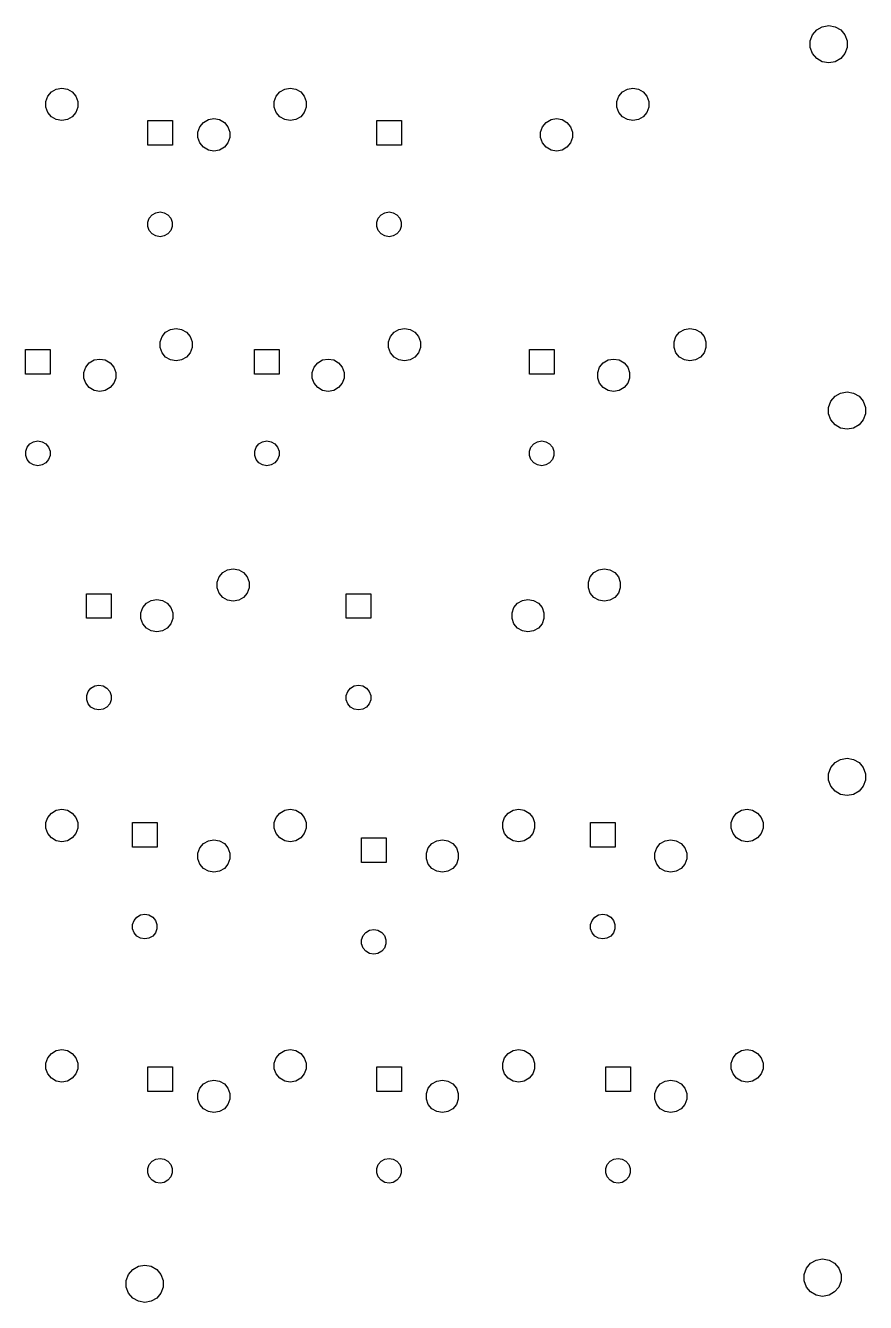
# Model space of a CAD drawing. Extents: x 46 to 336, y -255 to -146.
# Drawn here: x 266.1 to 336, y -254.6 to -148.4 of the extents above; entities that cross this region are included whole.
import ezdxf

# ---------------------------------------------------------------- set-up
doc = ezdxf.new("R2010")
doc.units = 0
doc.header["$MEASUREMENT"] = 0
doc.layers.add('BLACK', color=7, linetype='CONTINUOUS')

msp = doc.modelspace()

# ---------------------------------------------------------------- linework, layer by layer
at = {"layer": 'Black'}
for p, q in [((331.956, -148.732), (332.424, -148.462)), ((332.424, -148.462), (332.956, -148.368)), ((332.956, -148.368), (333.488, -148.462)), ((333.488, -148.462), (333.956, -148.732)), ((331.424, -149.654), (331.609, -149.146)), ((331.424, -150.194), (331.424, -149.654)), ((331.609, -149.146), (331.956, -148.732)), ((333.956, -148.732), (334.303, -149.146)), ((334.303, -149.146), (334.488, -149.654)), ((334.488, -149.654), (334.488, -150.194)), ((331.609, -150.702), (331.424, -150.194)), ((331.956, -151.116), (331.609, -150.702)), ((334.303, -150.702), (333.956, -151.116)), ((334.488, -150.194), (334.303, -150.702)), ((332.424, -151.386), (331.956, -151.116)), ((332.956, -151.48), (332.424, -151.386)), ((333.488, -151.386), (332.956, -151.48)), ((333.956, -151.116), (333.488, -151.386)), ((267.997, -154.246), (268.298, -153.887)), ((268.298, -153.887), (268.704, -153.653)), ((268.704, -153.653), (269.165, -153.572)), ((269.165, -153.572), (269.626, -153.653)), ((269.626, -153.653), (270.032, -153.887)), ((270.032, -153.887), (270.333, -154.246)), ((286.997, -154.246), (287.298, -153.887)), ((287.298, -153.887), (287.704, -153.653)), ((287.704, -153.653), (288.165, -153.572)), ((288.165, -153.572), (288.626, -153.653)), ((288.626, -153.653), (289.032, -153.887)), ((289.032, -153.887), (289.333, -154.246)), ((315.497, -154.246), (315.798, -153.887)), ((315.798, -153.887), (316.204, -153.653)), ((316.204, -153.653), (316.665, -153.572)), ((316.665, -153.572), (317.126, -153.653)), ((317.126, -153.653), (317.532, -153.887)), ((317.532, -153.887), (317.833, -154.246)), ((267.837, -154.686), (267.997, -154.246)), ((267.837, -155.154), (267.837, -154.686)), ((270.333, -154.246), (270.493, -154.686)), ((270.493, -154.686), (270.493, -155.154)), ((286.837, -154.686), (286.997, -154.246)), ((286.837, -155.154), (286.837, -154.686)), ((289.333, -154.246), (289.493, -154.686)), ((289.493, -154.686), (289.493, -155.154)), ((315.337, -154.686), (315.497, -154.246)), ((315.337, -155.154), (315.337, -154.686)), ((317.833, -154.246), (317.993, -154.686)), ((317.993, -154.686), (317.993, -155.154)), ((267.997, -155.594), (267.837, -155.154)), ((268.298, -155.953), (267.997, -155.594)), ((268.704, -156.187), (268.298, -155.953)), ((270.032, -155.953), (269.626, -156.187)), ((270.333, -155.594), (270.032, -155.953)), ((270.493, -155.154), (270.333, -155.594)), ((281.354, -156.193), (281.815, -156.112)), ((281.815, -156.112), (282.276, -156.193)), ((286.997, -155.594), (286.837, -155.154)), ((287.298, -155.953), (286.997, -155.594)), ((287.704, -156.187), (287.298, -155.953)), ((289.032, -155.953), (288.626, -156.187)), ((289.333, -155.594), (289.032, -155.953)), ((289.493, -155.154), (289.333, -155.594)), ((309.854, -156.193), (310.315, -156.112)), ((310.315, -156.112), (310.776, -156.193)), ((315.497, -155.594), (315.337, -155.154)), ((315.798, -155.953), (315.497, -155.594)), ((316.204, -156.187), (315.798, -155.953)), ((317.532, -155.953), (317.126, -156.187)), ((317.833, -155.594), (317.532, -155.953)), ((317.993, -155.154), (317.833, -155.594)), ((269.165, -156.268), (268.704, -156.187)), ((269.626, -156.187), (269.165, -156.268)), ((276.304, -158.315), (276.304, -156.264)), ((276.304, -156.264), (278.356, -156.264)), ((278.356, -156.264), (278.356, -158.315)), ((280.487, -157.226), (280.647, -156.786)), ((280.487, -157.694), (280.487, -157.226)), ((280.647, -156.786), (280.948, -156.427)), ((280.948, -156.427), (281.354, -156.193)), ((282.276, -156.193), (282.682, -156.427)), ((282.682, -156.427), (282.983, -156.786)), ((282.983, -156.786), (283.143, -157.226)), ((283.143, -157.226), (283.143, -157.694)), ((288.165, -156.268), (287.704, -156.187)), ((288.626, -156.187), (288.165, -156.268)), ((295.354, -158.315), (295.354, -156.264)), ((295.354, -156.264), (297.405, -156.264)), ((297.405, -156.264), (297.405, -158.315)), ((308.987, -157.226), (309.147, -156.786)), ((308.987, -157.694), (308.987, -157.226)), ((309.147, -156.786), (309.448, -156.427)), ((309.448, -156.427), (309.854, -156.193)), ((310.776, -156.193), (311.182, -156.427)), ((311.182, -156.427), (311.483, -156.786)), ((311.483, -156.786), (311.643, -157.226)), ((311.643, -157.226), (311.643, -157.694)), ((316.665, -156.268), (316.204, -156.187)), ((317.126, -156.187), (316.665, -156.268)), ((280.647, -158.134), (280.487, -157.694)), ((280.948, -158.493), (280.647, -158.134)), ((282.983, -158.134), (282.682, -158.493)), ((283.143, -157.694), (282.983, -158.134)), ((309.147, -158.134), (308.987, -157.694)), ((309.448, -158.493), (309.147, -158.134)), ((311.483, -158.134), (311.182, -158.493)), ((311.643, -157.694), (311.483, -158.134)), ((278.356, -158.315), (276.304, -158.315)), ((281.354, -158.727), (280.948, -158.493)), ((281.815, -158.808), (281.354, -158.727)), ((282.276, -158.727), (281.815, -158.808)), ((282.682, -158.493), (282.276, -158.727)), ((297.405, -158.315), (295.354, -158.315)), ((309.854, -158.727), (309.448, -158.493)), ((310.315, -158.808), (309.854, -158.727)), ((310.776, -158.727), (310.315, -158.808)), ((311.182, -158.493), (310.776, -158.727)), ((276.316, -164.731), (276.438, -164.395)), ((276.438, -164.395), (276.668, -164.121)), ((276.668, -164.121), (276.978, -163.943)), ((276.978, -163.943), (277.33, -163.881)), ((277.33, -163.881), (277.682, -163.943)), ((277.682, -163.943), (277.992, -164.121)), ((277.992, -164.121), (278.222, -164.395)), ((278.222, -164.395), (278.344, -164.731)), ((295.366, -164.731), (295.488, -164.395)), ((295.488, -164.395), (295.718, -164.121)), ((295.718, -164.121), (296.028, -163.943)), ((296.028, -163.943), (296.38, -163.881)), ((296.38, -163.881), (296.732, -163.943)), ((296.732, -163.943), (297.042, -164.121)), ((297.042, -164.121), (297.272, -164.395)), ((297.272, -164.395), (297.394, -164.731)), ((276.316, -165.089), (276.316, -164.731)), ((276.438, -165.425), (276.316, -165.089)), ((276.668, -165.699), (276.438, -165.425)), ((276.978, -165.877), (276.668, -165.699)), ((277.992, -165.699), (277.682, -165.877)), ((278.222, -165.425), (277.992, -165.699)), ((278.344, -165.089), (278.222, -165.425)), ((278.344, -164.731), (278.344, -165.089)), ((295.366, -165.089), (295.366, -164.731)), ((295.488, -165.425), (295.366, -165.089)), ((295.718, -165.699), (295.488, -165.425)), ((296.028, -165.877), (295.718, -165.699)), ((297.042, -165.699), (296.732, -165.877)), ((297.272, -165.425), (297.042, -165.699)), ((297.394, -165.089), (297.272, -165.425)), ((297.394, -164.731), (297.394, -165.089)), ((277.33, -165.939), (276.978, -165.877)), ((277.682, -165.877), (277.33, -165.939)), ((296.38, -165.939), (296.028, -165.877)), ((296.732, -165.877), (296.38, -165.939)), ((277.497, -174.246), (277.798, -173.887)), ((277.798, -173.887), (278.204, -173.653)), ((278.204, -173.653), (278.665, -173.572)), ((278.665, -173.572), (279.126, -173.653)), ((279.126, -173.653), (279.532, -173.887)), ((279.532, -173.887), (279.833, -174.246)), ((296.497, -174.246), (296.798, -173.887)), ((296.798, -173.887), (297.204, -173.653)), ((297.204, -173.653), (297.665, -173.572)), ((297.665, -173.572), (298.126, -173.653)), ((298.126, -173.653), (298.532, -173.887)), ((298.532, -173.887), (298.833, -174.246)), ((320.247, -174.246), (320.548, -173.887)), ((320.548, -173.887), (320.954, -173.653)), ((320.954, -173.653), (321.415, -173.572)), ((321.415, -173.572), (321.876, -173.653)), ((321.876, -173.653), (322.282, -173.887)), ((322.282, -173.887), (322.583, -174.246)), ((277.337, -174.686), (277.497, -174.246)), ((277.337, -175.154), (277.337, -174.686)), ((277.497, -175.594), (277.337, -175.154)), ((279.833, -174.246), (279.993, -174.686)), ((279.993, -175.154), (279.833, -175.594)), ((279.993, -174.686), (279.993, -175.154)), ((296.337, -174.686), (296.497, -174.246)), ((296.337, -175.154), (296.337, -174.686)), ((296.497, -175.594), (296.337, -175.154)), ((298.833, -174.246), (298.993, -174.686)), ((298.993, -175.154), (298.833, -175.594)), ((298.993, -174.686), (298.993, -175.154)), ((320.087, -174.686), (320.247, -174.246)), ((320.087, -175.154), (320.087, -174.686)), ((320.247, -175.594), (320.087, -175.154)), ((322.583, -174.246), (322.743, -174.686)), ((322.743, -175.154), (322.583, -175.594)), ((322.743, -174.686), (322.743, -175.154)), ((266.144, -177.365), (266.144, -175.314)), ((266.144, -175.314), (268.195, -175.314)), ((268.195, -175.314), (268.195, -177.365)), ((271.448, -176.427), (271.854, -176.193)), ((271.854, -176.193), (272.315, -176.112)), ((272.315, -176.112), (272.776, -176.193)), ((272.776, -176.193), (273.182, -176.427)), ((277.798, -175.953), (277.497, -175.594)), ((278.204, -176.187), (277.798, -175.953)), ((278.665, -176.268), (278.204, -176.187)), ((279.126, -176.187), (278.665, -176.268)), ((279.532, -175.953), (279.126, -176.187)), ((279.833, -175.594), (279.532, -175.953)), ((285.195, -177.365), (285.195, -175.314)), ((285.195, -175.314), (287.245, -175.314)), ((287.245, -175.314), (287.245, -177.365)), ((290.448, -176.427), (290.854, -176.193)), ((290.854, -176.193), (291.315, -176.112)), ((291.315, -176.112), (291.776, -176.193)), ((291.776, -176.193), (292.182, -176.427)), ((296.798, -175.953), (296.497, -175.594)), ((297.204, -176.187), (296.798, -175.953)), ((297.665, -176.268), (297.204, -176.187)), ((298.126, -176.187), (297.665, -176.268)), ((298.532, -175.953), (298.126, -176.187)), ((298.833, -175.594), (298.532, -175.953)), ((308.054, -177.365), (308.054, -175.314)), ((308.054, -175.314), (310.106, -175.314)), ((310.106, -175.314), (310.106, -177.365)), ((314.198, -176.427), (314.604, -176.193)), ((314.604, -176.193), (315.065, -176.112)), ((315.065, -176.112), (315.526, -176.193)), ((315.526, -176.193), (315.932, -176.427)), ((320.548, -175.953), (320.247, -175.594)), ((320.954, -176.187), (320.548, -175.953)), ((321.415, -176.268), (320.954, -176.187)), ((321.876, -176.187), (321.415, -176.268)), ((322.282, -175.953), (321.876, -176.187)), ((322.583, -175.594), (322.282, -175.953)), ((268.195, -177.365), (266.144, -177.365)), ((270.987, -177.226), (271.147, -176.786)), ((270.987, -177.694), (270.987, -177.226)), ((271.147, -176.786), (271.448, -176.427)), ((273.182, -176.427), (273.483, -176.786)), ((273.483, -176.786), (273.643, -177.226)), ((273.643, -177.226), (273.643, -177.694)), ((287.245, -177.365), (285.195, -177.365)), ((289.987, -177.226), (290.147, -176.786)), ((289.987, -177.694), (289.987, -177.226)), ((290.147, -176.786), (290.448, -176.427)), ((292.182, -176.427), (292.483, -176.786)), ((292.483, -176.786), (292.643, -177.226)), ((292.643, -177.226), (292.643, -177.694)), ((310.106, -177.365), (308.054, -177.365)), ((313.737, -177.226), (313.897, -176.786)), ((313.737, -177.694), (313.737, -177.226)), ((313.897, -176.786), (314.198, -176.427)), ((315.932, -176.427), (316.233, -176.786)), ((316.233, -176.786), (316.393, -177.226)), ((316.393, -177.226), (316.393, -177.694)), ((271.147, -178.134), (270.987, -177.694)), ((271.448, -178.493), (271.147, -178.134)), ((273.483, -178.134), (273.182, -178.493)), ((273.643, -177.694), (273.483, -178.134)), ((290.147, -178.134), (289.987, -177.694)), ((290.448, -178.493), (290.147, -178.134)), ((292.483, -178.134), (292.182, -178.493)), ((292.643, -177.694), (292.483, -178.134)), ((313.897, -178.134), (313.737, -177.694)), ((314.198, -178.493), (313.897, -178.134)), ((316.233, -178.134), (315.932, -178.493)), ((316.393, -177.694), (316.233, -178.134)), ((271.854, -178.727), (271.448, -178.493)), ((272.315, -178.808), (271.854, -178.727)), ((272.776, -178.727), (272.315, -178.808)), ((273.182, -178.493), (272.776, -178.727)), ((290.854, -178.727), (290.448, -178.493)), ((291.315, -178.808), (290.854, -178.727)), ((291.776, -178.727), (291.315, -178.808)), ((292.182, -178.493), (291.776, -178.727)), ((314.604, -178.727), (314.198, -178.493)), ((315.065, -178.808), (314.604, -178.727)), ((315.526, -178.727), (315.065, -178.808)), ((315.932, -178.493), (315.526, -178.727)), ((333.133, -179.626), (333.48, -179.212)), ((333.48, -179.212), (333.948, -178.942)), ((333.948, -178.942), (334.48, -178.848)), ((334.48, -178.848), (335.012, -178.942)), ((335.012, -178.942), (335.48, -179.212)), ((335.48, -179.212), (335.827, -179.626)), ((332.948, -180.134), (333.133, -179.626)), ((332.948, -180.674), (332.948, -180.134)), ((335.827, -179.626), (336.012, -180.134)), ((336.012, -180.134), (336.012, -180.674)), ((333.133, -181.182), (332.948, -180.674)), ((333.48, -181.596), (333.133, -181.182)), ((333.948, -181.866), (333.48, -181.596)), ((335.48, -181.596), (335.012, -181.866)), ((335.827, -181.182), (335.48, -181.596)), ((336.012, -180.674), (335.827, -181.182)), ((334.48, -181.96), (333.948, -181.866)), ((335.012, -181.866), (334.48, -181.96)), ((266.156, -183.781), (266.278, -183.445)), ((266.156, -184.139), (266.156, -183.781)), ((266.278, -183.445), (266.508, -183.171)), ((266.508, -183.171), (266.818, -182.993)), ((266.818, -182.993), (267.17, -182.931)), ((267.17, -182.931), (267.522, -182.993)), ((267.522, -182.993), (267.832, -183.171)), ((267.832, -183.171), (268.062, -183.445)), ((268.062, -183.445), (268.184, -183.781)), ((268.184, -183.781), (268.184, -184.139)), ((285.206, -183.781), (285.328, -183.445)), ((285.206, -184.139), (285.206, -183.781)), ((285.328, -183.445), (285.558, -183.171)), ((285.558, -183.171), (285.868, -182.993)), ((285.868, -182.993), (286.22, -182.931)), ((286.22, -182.931), (286.572, -182.993)), ((286.572, -182.993), (286.882, -183.171)), ((286.882, -183.171), (287.112, -183.445)), ((287.112, -183.445), (287.234, -183.781)), ((287.234, -183.781), (287.234, -184.139)), ((308.066, -183.781), (308.188, -183.445)), ((308.066, -184.139), (308.066, -183.781)), ((308.188, -183.445), (308.418, -183.171)), ((308.418, -183.171), (308.728, -182.993)), ((308.728, -182.993), (309.08, -182.931)), ((309.08, -182.931), (309.432, -182.993)), ((309.432, -182.993), (309.742, -183.171)), ((309.742, -183.171), (309.972, -183.445)), ((309.972, -183.445), (310.094, -183.781)), ((310.094, -183.781), (310.094, -184.139)), ((266.278, -184.475), (266.156, -184.139)), ((266.508, -184.749), (266.278, -184.475)), ((266.818, -184.927), (266.508, -184.749)), ((267.832, -184.749), (267.522, -184.927)), ((268.062, -184.475), (267.832, -184.749)), ((268.184, -184.139), (268.062, -184.475)), ((285.328, -184.475), (285.206, -184.139)), ((285.558, -184.749), (285.328, -184.475)), ((285.868, -184.927), (285.558, -184.749)), ((286.882, -184.749), (286.572, -184.927)), ((287.112, -184.475), (286.882, -184.749)), ((287.234, -184.139), (287.112, -184.475)), ((308.188, -184.475), (308.066, -184.139)), ((308.418, -184.749), (308.188, -184.475)), ((308.728, -184.927), (308.418, -184.749)), ((309.742, -184.749), (309.432, -184.927)), ((309.972, -184.475), (309.742, -184.749)), ((310.094, -184.139), (309.972, -184.475)), ((267.17, -184.989), (266.818, -184.927)), ((267.522, -184.927), (267.17, -184.989)), ((286.22, -184.989), (285.868, -184.927)), ((286.572, -184.927), (286.22, -184.989)), ((309.08, -184.989), (308.728, -184.927)), ((309.432, -184.927), (309.08, -184.989)), ((282.087, -194.686), (282.247, -194.246)), ((282.247, -194.246), (282.548, -193.887)), ((282.548, -193.887), (282.954, -193.653)), ((282.954, -193.653), (283.415, -193.572)), ((283.415, -193.572), (283.876, -193.653)), ((283.876, -193.653), (284.282, -193.887)), ((284.282, -193.887), (284.583, -194.246)), ((284.583, -194.246), (284.743, -194.686)), ((312.962, -194.686), (313.122, -194.246)), ((313.122, -194.246), (313.423, -193.887)), ((313.423, -193.887), (313.829, -193.653)), ((313.829, -193.653), (314.29, -193.572)), ((314.29, -193.572), (314.751, -193.653)), ((314.751, -193.653), (315.157, -193.887)), ((315.157, -193.887), (315.458, -194.246)), ((315.458, -194.246), (315.618, -194.686)), ((282.087, -195.154), (282.087, -194.686)), ((282.247, -195.594), (282.087, -195.154)), ((284.743, -195.154), (284.583, -195.594)), ((284.743, -194.686), (284.743, -195.154)), ((312.962, -195.154), (312.962, -194.686)), ((313.122, -195.594), (312.962, -195.154)), ((315.618, -195.154), (315.458, -195.594)), ((315.618, -194.686), (315.618, -195.154)), ((271.224, -197.685), (271.224, -195.635)), ((271.224, -195.635), (273.275, -195.635)), ((273.275, -195.635), (273.275, -197.685)), ((275.897, -196.786), (276.198, -196.427)), ((276.198, -196.427), (276.604, -196.193)), ((276.604, -196.193), (277.065, -196.112)), ((277.065, -196.112), (277.526, -196.193)), ((277.526, -196.193), (277.932, -196.427)), ((277.932, -196.427), (278.233, -196.786)), ((282.548, -195.953), (282.247, -195.594)), ((282.954, -196.187), (282.548, -195.953)), ((283.415, -196.268), (282.954, -196.187)), ((283.876, -196.187), (283.415, -196.268)), ((284.282, -195.953), (283.876, -196.187)), ((284.583, -195.594), (284.282, -195.953)), ((292.815, -197.685), (292.815, -195.635)), ((292.815, -195.635), (294.865, -195.635)), ((294.865, -195.635), (294.865, -197.685)), ((306.772, -196.786), (307.073, -196.427)), ((307.073, -196.427), (307.479, -196.193)), ((307.479, -196.193), (307.94, -196.112)), ((307.94, -196.112), (308.401, -196.193)), ((308.401, -196.193), (308.807, -196.427)), ((308.807, -196.427), (309.108, -196.786)), ((313.423, -195.953), (313.122, -195.594)), ((313.829, -196.187), (313.423, -195.953)), ((314.29, -196.268), (313.829, -196.187)), ((314.751, -196.187), (314.29, -196.268)), ((315.157, -195.953), (314.751, -196.187)), ((315.458, -195.594), (315.157, -195.953)), ((275.737, -197.226), (275.897, -196.786)), ((275.737, -197.694), (275.737, -197.226)), ((278.233, -196.786), (278.393, -197.226)), ((278.393, -197.226), (278.393, -197.694)), ((306.612, -197.226), (306.772, -196.786)), ((306.612, -197.694), (306.612, -197.226)), ((309.108, -196.786), (309.268, -197.226)), ((309.268, -197.226), (309.268, -197.694)), ((273.275, -197.685), (271.224, -197.685)), ((275.897, -198.134), (275.737, -197.694)), ((276.198, -198.493), (275.897, -198.134)), ((276.604, -198.727), (276.198, -198.493)), ((277.932, -198.493), (277.526, -198.727)), ((278.233, -198.134), (277.932, -198.493)), ((278.393, -197.694), (278.233, -198.134)), ((294.865, -197.685), (292.815, -197.685)), ((306.772, -198.134), (306.612, -197.694)), ((307.073, -198.493), (306.772, -198.134)), ((307.479, -198.727), (307.073, -198.493)), ((308.807, -198.493), (308.401, -198.727)), ((309.108, -198.134), (308.807, -198.493)), ((309.268, -197.694), (309.108, -198.134)), ((277.065, -198.808), (276.604, -198.727)), ((277.526, -198.727), (277.065, -198.808)), ((307.94, -198.808), (307.479, -198.727)), ((308.401, -198.727), (307.94, -198.808)), ((271.236, -204.101), (271.358, -203.765)), ((271.358, -203.765), (271.588, -203.491)), ((271.588, -203.491), (271.898, -203.313)), ((271.898, -203.313), (272.25, -203.251)), ((272.25, -203.251), (272.602, -203.313)), ((272.602, -203.313), (272.912, -203.491)), ((272.912, -203.491), (273.142, -203.765)), ((273.142, -203.765), (273.264, -204.101)), ((292.826, -204.101), (292.948, -203.765)), ((292.948, -203.765), (293.178, -203.491)), ((293.178, -203.491), (293.488, -203.313)), ((293.488, -203.313), (293.84, -203.251)), ((293.84, -203.251), (294.192, -203.313)), ((294.192, -203.313), (294.502, -203.491)), ((294.502, -203.491), (294.732, -203.765)), ((294.732, -203.765), (294.854, -204.101)), ((271.236, -204.459), (271.236, -204.101)), ((271.358, -204.795), (271.236, -204.459)), ((271.588, -205.069), (271.358, -204.795)), ((273.142, -204.795), (272.912, -205.069)), ((273.264, -204.459), (273.142, -204.795)), ((273.264, -204.101), (273.264, -204.459)), ((292.826, -204.459), (292.826, -204.101)), ((292.948, -204.795), (292.826, -204.459)), ((293.178, -205.069), (292.948, -204.795)), ((294.732, -204.795), (294.502, -205.069)), ((294.854, -204.459), (294.732, -204.795)), ((294.854, -204.101), (294.854, -204.459)), ((271.898, -205.247), (271.588, -205.069)), ((272.25, -205.309), (271.898, -205.247)), ((272.602, -205.247), (272.25, -205.309)), ((272.912, -205.069), (272.602, -205.247)), ((293.488, -205.247), (293.178, -205.069)), ((293.84, -205.309), (293.488, -205.247)), ((294.192, -205.247), (293.84, -205.309)), ((294.502, -205.069), (294.192, -205.247)), ((332.948, -210.614), (333.133, -210.106)), ((333.133, -210.106), (333.48, -209.692)), ((333.48, -209.692), (333.948, -209.422)), ((333.948, -209.422), (334.48, -209.328)), ((334.48, -209.328), (335.012, -209.422)), ((335.012, -209.422), (335.48, -209.692)), ((335.48, -209.692), (335.827, -210.106)), ((335.827, -210.106), (336.012, -210.614)), ((332.948, -211.154), (332.948, -210.614)), ((333.133, -211.662), (332.948, -211.154)), ((336.012, -211.154), (335.827, -211.662)), ((336.012, -210.614), (336.012, -211.154)), ((333.48, -212.076), (333.133, -211.662)), ((333.948, -212.346), (333.48, -212.076)), ((334.48, -212.44), (333.948, -212.346)), ((335.012, -212.346), (334.48, -212.44)), ((335.48, -212.076), (335.012, -212.346)), ((335.827, -211.662), (335.48, -212.076)), ((267.837, -214.686), (267.997, -214.246)), ((267.997, -214.246), (268.298, -213.887)), ((268.298, -213.887), (268.704, -213.653)), ((268.704, -213.653), (269.165, -213.572)), ((269.165, -213.572), (269.626, -213.653)), ((269.626, -213.653), (270.032, -213.887)), ((270.032, -213.887), (270.333, -214.246)), ((270.333, -214.246), (270.493, -214.686)), ((286.837, -214.686), (286.997, -214.246)), ((286.997, -214.246), (287.298, -213.887)), ((287.298, -213.887), (287.704, -213.653)), ((287.704, -213.653), (288.165, -213.572)), ((288.165, -213.572), (288.626, -213.653)), ((288.626, -213.653), (289.032, -213.887)), ((289.032, -213.887), (289.333, -214.246)), ((289.333, -214.246), (289.493, -214.686)), ((305.837, -214.686), (305.997, -214.246)), ((305.997, -214.246), (306.298, -213.887)), ((306.298, -213.887), (306.704, -213.653)), ((306.704, -213.653), (307.165, -213.572)), ((307.165, -213.572), (307.626, -213.653)), ((307.626, -213.653), (308.032, -213.887)), ((308.032, -213.887), (308.333, -214.246)), ((308.333, -214.246), (308.493, -214.686)), ((324.837, -214.686), (324.997, -214.246)), ((324.997, -214.246), (325.298, -213.887)), ((325.298, -213.887), (325.704, -213.653)), ((325.704, -213.653), (326.165, -213.572)), ((326.165, -213.572), (326.626, -213.653)), ((326.626, -213.653), (327.032, -213.887)), ((327.032, -213.887), (327.333, -214.246)), ((327.333, -214.246), (327.493, -214.686)), ((267.837, -215.154), (267.837, -214.686)), ((267.997, -215.594), (267.837, -215.154)), ((268.298, -215.953), (267.997, -215.594)), ((270.333, -215.594), (270.032, -215.953)), ((270.493, -215.154), (270.333, -215.594)), ((270.493, -214.686), (270.493, -215.154)), ((275.034, -216.736), (275.034, -214.684)), ((275.034, -214.684), (277.085, -214.684)), ((277.085, -214.684), (277.085, -216.736)), ((286.837, -215.154), (286.837, -214.686)), ((286.997, -215.594), (286.837, -215.154)), ((287.298, -215.953), (286.997, -215.594)), ((289.333, -215.594), (289.032, -215.953)), ((289.493, -215.154), (289.333, -215.594)), ((289.493, -214.686), (289.493, -215.154)), ((305.837, -215.154), (305.837, -214.686)), ((305.997, -215.594), (305.837, -215.154)), ((306.298, -215.953), (305.997, -215.594)), ((308.333, -215.594), (308.032, -215.953)), ((308.493, -215.154), (308.333, -215.594)), ((308.493, -214.686), (308.493, -215.154)), ((313.135, -216.736), (313.135, -214.684)), ((313.135, -214.684), (315.185, -214.684)), ((315.185, -214.684), (315.185, -216.736)), ((324.837, -215.154), (324.837, -214.686)), ((324.997, -215.594), (324.837, -215.154)), ((325.298, -215.953), (324.997, -215.594)), ((327.333, -215.594), (327.032, -215.953)), ((327.493, -215.154), (327.333, -215.594)), ((327.493, -214.686), (327.493, -215.154)), ((268.704, -216.187), (268.298, -215.953)), ((269.165, -216.268), (268.704, -216.187)), ((269.626, -216.187), (269.165, -216.268)), ((270.032, -215.953), (269.626, -216.187)), ((280.647, -216.786), (280.948, -216.427)), ((280.948, -216.427), (281.354, -216.193)), ((281.354, -216.193), (281.815, -216.112)), ((281.815, -216.112), (282.276, -216.193)), ((282.276, -216.193), (282.682, -216.427)), ((282.682, -216.427), (282.983, -216.786)), ((287.704, -216.187), (287.298, -215.953)), ((288.165, -216.268), (287.704, -216.187)), ((288.626, -216.187), (288.165, -216.268)), ((289.032, -215.953), (288.626, -216.187)), ((294.084, -218.005), (294.084, -215.954)), ((294.084, -215.954), (296.135, -215.954)), ((296.135, -215.954), (296.135, -218.005)), ((299.647, -216.786), (299.948, -216.427)), ((299.948, -216.427), (300.354, -216.193)), ((300.354, -216.193), (300.815, -216.112)), ((300.815, -216.112), (301.276, -216.193)), ((301.276, -216.193), (301.682, -216.427)), ((301.682, -216.427), (301.983, -216.786)), ((306.704, -216.187), (306.298, -215.953)), ((307.165, -216.268), (306.704, -216.187)), ((307.626, -216.187), (307.165, -216.268)), ((308.032, -215.953), (307.626, -216.187)), ((318.647, -216.786), (318.948, -216.427)), ((318.948, -216.427), (319.354, -216.193)), ((319.354, -216.193), (319.815, -216.112)), ((319.815, -216.112), (320.276, -216.193)), ((320.276, -216.193), (320.682, -216.427)), ((320.682, -216.427), (320.983, -216.786)), ((325.704, -216.187), (325.298, -215.953)), ((326.165, -216.268), (325.704, -216.187)), ((326.626, -216.187), (326.165, -216.268)), ((327.032, -215.953), (326.626, -216.187)), ((277.085, -216.736), (275.034, -216.736)), ((280.487, -217.226), (280.647, -216.786)), ((280.487, -217.694), (280.487, -217.226)), ((280.647, -218.134), (280.487, -217.694)), ((282.983, -216.786), (283.143, -217.226)), ((283.143, -217.694), (282.983, -218.134)), ((283.143, -217.226), (283.143, -217.694)), ((299.487, -217.226), (299.647, -216.786)), ((299.487, -217.694), (299.487, -217.226)), ((299.647, -218.134), (299.487, -217.694)), ((301.983, -216.786), (302.143, -217.226)), ((302.143, -217.694), (301.983, -218.134)), ((302.143, -217.226), (302.143, -217.694)), ((315.185, -216.736), (313.135, -216.736)), ((318.487, -217.226), (318.647, -216.786)), ((318.487, -217.694), (318.487, -217.226)), ((318.647, -218.134), (318.487, -217.694)), ((320.983, -216.786), (321.143, -217.226)), ((321.143, -217.694), (320.983, -218.134)), ((321.143, -217.226), (321.143, -217.694)), ((280.948, -218.493), (280.647, -218.134)), ((281.354, -218.727), (280.948, -218.493)), ((281.815, -218.808), (281.354, -218.727)), ((282.276, -218.727), (281.815, -218.808)), ((282.682, -218.493), (282.276, -218.727)), ((282.983, -218.134), (282.682, -218.493)), ((296.135, -218.005), (294.084, -218.005)), ((299.948, -218.493), (299.647, -218.134)), ((300.354, -218.727), (299.948, -218.493)), ((300.815, -218.808), (300.354, -218.727)), ((301.276, -218.727), (300.815, -218.808)), ((301.682, -218.493), (301.276, -218.727)), ((301.983, -218.134), (301.682, -218.493)), ((318.948, -218.493), (318.647, -218.134)), ((319.354, -218.727), (318.948, -218.493)), ((319.815, -218.808), (319.354, -218.727)), ((320.276, -218.727), (319.815, -218.808)), ((320.682, -218.493), (320.276, -218.727)), ((320.983, -218.134), (320.682, -218.493)), ((275.046, -223.151), (275.168, -222.815)), ((275.168, -222.815), (275.398, -222.541)), ((275.398, -222.541), (275.708, -222.363)), ((275.708, -222.363), (276.06, -222.301)), ((276.06, -222.301), (276.412, -222.363)), ((276.412, -222.363), (276.722, -222.541)), ((276.722, -222.541), (276.952, -222.815)), ((276.952, -222.815), (277.074, -223.151)), ((313.146, -223.151), (313.268, -222.815)), ((313.268, -222.815), (313.498, -222.541)), ((313.498, -222.541), (313.808, -222.363)), ((313.808, -222.363), (314.16, -222.301)), ((314.16, -222.301), (314.512, -222.363)), ((314.512, -222.363), (314.822, -222.541)), ((314.822, -222.541), (315.052, -222.815)), ((315.052, -222.815), (315.174, -223.151)), ((275.046, -223.509), (275.046, -223.151)), ((275.168, -223.845), (275.046, -223.509)), ((275.398, -224.119), (275.168, -223.845)), ((275.708, -224.297), (275.398, -224.119)), ((276.722, -224.119), (276.412, -224.297)), ((276.952, -223.845), (276.722, -224.119)), ((277.074, -223.509), (276.952, -223.845)), ((277.074, -223.151), (277.074, -223.509)), ((294.096, -224.421), (294.218, -224.085)), ((294.218, -224.085), (294.448, -223.811)), ((294.448, -223.811), (294.758, -223.633)), ((294.758, -223.633), (295.11, -223.571)), ((295.11, -223.571), (295.462, -223.633)), ((295.462, -223.633), (295.772, -223.811)), ((295.772, -223.811), (296.002, -224.085)), ((296.002, -224.085), (296.124, -224.421)), ((313.146, -223.509), (313.146, -223.151)), ((313.268, -223.845), (313.146, -223.509)), ((313.498, -224.119), (313.268, -223.845)), ((313.808, -224.297), (313.498, -224.119)), ((314.822, -224.119), (314.512, -224.297)), ((315.052, -223.845), (314.822, -224.119)), ((315.174, -223.509), (315.052, -223.845)), ((315.174, -223.151), (315.174, -223.509)), ((276.06, -224.359), (275.708, -224.297)), ((276.412, -224.297), (276.06, -224.359)), ((294.096, -224.779), (294.096, -224.421)), ((294.218, -225.115), (294.096, -224.779)), ((294.448, -225.389), (294.218, -225.115)), ((296.002, -225.115), (295.772, -225.389)), ((296.124, -224.779), (296.002, -225.115)), ((296.124, -224.421), (296.124, -224.779)), ((314.16, -224.359), (313.808, -224.297)), ((314.512, -224.297), (314.16, -224.359)), ((294.758, -225.567), (294.448, -225.389)), ((295.11, -225.629), (294.758, -225.567)), ((295.462, -225.567), (295.11, -225.629)), ((295.772, -225.389), (295.462, -225.567)), ((268.298, -233.887), (268.704, -233.653)), ((268.704, -233.653), (269.165, -233.572)), ((269.165, -233.572), (269.626, -233.653)), ((269.626, -233.653), (270.032, -233.887)), ((287.298, -233.887), (287.704, -233.653)), ((287.704, -233.653), (288.165, -233.572)), ((288.165, -233.572), (288.626, -233.653)), ((288.626, -233.653), (289.032, -233.887)), ((306.298, -233.887), (306.704, -233.653)), ((306.704, -233.653), (307.165, -233.572)), ((307.165, -233.572), (307.626, -233.653)), ((307.626, -233.653), (308.032, -233.887)), ((325.298, -233.887), (325.704, -233.653)), ((325.704, -233.653), (326.165, -233.572)), ((326.165, -233.572), (326.626, -233.653)), ((326.626, -233.653), (327.032, -233.887)), ((267.837, -234.686), (267.997, -234.246)), ((267.837, -235.154), (267.837, -234.686)), ((267.997, -234.246), (268.298, -233.887)), ((270.032, -233.887), (270.333, -234.246)), ((270.333, -234.246), (270.493, -234.686)), ((270.493, -234.686), (270.493, -235.154)), ((286.837, -234.686), (286.997, -234.246)), ((286.837, -235.154), (286.837, -234.686)), ((286.997, -234.246), (287.298, -233.887)), ((289.032, -233.887), (289.333, -234.246)), ((289.333, -234.246), (289.493, -234.686)), ((289.493, -234.686), (289.493, -235.154)), ((305.837, -234.686), (305.997, -234.246)), ((305.837, -235.154), (305.837, -234.686)), ((305.997, -234.246), (306.298, -233.887)), ((308.032, -233.887), (308.333, -234.246)), ((308.333, -234.246), (308.493, -234.686)), ((308.493, -234.686), (308.493, -235.154)), ((324.837, -234.686), (324.997, -234.246)), ((324.837, -235.154), (324.837, -234.686)), ((324.997, -234.246), (325.298, -233.887)), ((327.032, -233.887), (327.333, -234.246)), ((327.333, -234.246), (327.493, -234.686)), ((327.493, -234.686), (327.493, -235.154)), ((267.997, -235.594), (267.837, -235.154)), ((268.298, -235.953), (267.997, -235.594)), ((270.333, -235.594), (270.032, -235.953)), ((270.493, -235.154), (270.333, -235.594)), ((276.304, -237.055), (276.304, -235.004)), ((276.304, -235.004), (278.356, -235.004)), ((278.356, -235.004), (278.356, -237.055)), ((286.997, -235.594), (286.837, -235.154)), ((287.298, -235.953), (286.997, -235.594)), ((289.333, -235.594), (289.032, -235.953)), ((289.493, -235.154), (289.333, -235.594)), ((295.354, -237.055), (295.354, -235.004)), ((295.354, -235.004), (297.405, -235.004)), ((297.405, -235.004), (297.405, -237.055)), ((305.997, -235.594), (305.837, -235.154)), ((306.298, -235.953), (305.997, -235.594)), ((308.333, -235.594), (308.032, -235.953)), ((308.493, -235.154), (308.333, -235.594)), ((314.404, -237.055), (314.404, -235.004)), ((314.404, -235.004), (316.455, -235.004)), ((316.455, -235.004), (316.455, -237.055)), ((324.997, -235.594), (324.837, -235.154)), ((325.298, -235.953), (324.997, -235.594)), ((327.333, -235.594), (327.032, -235.953)), ((327.493, -235.154), (327.333, -235.594)), ((268.704, -236.187), (268.298, -235.953)), ((269.165, -236.268), (268.704, -236.187)), ((269.626, -236.187), (269.165, -236.268)), ((270.032, -235.953), (269.626, -236.187)), ((280.487, -237.226), (280.647, -236.786)), ((280.647, -236.786), (280.948, -236.427)), ((280.948, -236.427), (281.354, -236.193)), ((281.354, -236.193), (281.815, -236.112)), ((281.815, -236.112), (282.276, -236.193)), ((282.276, -236.193), (282.682, -236.427)), ((282.682, -236.427), (282.983, -236.786)), ((282.983, -236.786), (283.143, -237.226)), ((287.704, -236.187), (287.298, -235.953)), ((288.165, -236.268), (287.704, -236.187)), ((288.626, -236.187), (288.165, -236.268)), ((289.032, -235.953), (288.626, -236.187)), ((299.487, -237.226), (299.647, -236.786)), ((299.647, -236.786), (299.948, -236.427)), ((299.948, -236.427), (300.354, -236.193)), ((300.354, -236.193), (300.815, -236.112)), ((300.815, -236.112), (301.276, -236.193)), ((301.276, -236.193), (301.682, -236.427)), ((301.682, -236.427), (301.983, -236.786)), ((301.983, -236.786), (302.143, -237.226)), ((306.704, -236.187), (306.298, -235.953)), ((307.165, -236.268), (306.704, -236.187)), ((307.626, -236.187), (307.165, -236.268)), ((308.032, -235.953), (307.626, -236.187)), ((318.487, -237.226), (318.647, -236.786)), ((318.647, -236.786), (318.948, -236.427)), ((318.948, -236.427), (319.354, -236.193)), ((319.354, -236.193), (319.815, -236.112)), ((319.815, -236.112), (320.276, -236.193)), ((320.276, -236.193), (320.682, -236.427)), ((320.682, -236.427), (320.983, -236.786)), ((320.983, -236.786), (321.143, -237.226)), ((325.704, -236.187), (325.298, -235.953)), ((326.165, -236.268), (325.704, -236.187)), ((326.626, -236.187), (326.165, -236.268)), ((327.032, -235.953), (326.626, -236.187)), ((278.356, -237.055), (276.304, -237.055)), ((280.487, -237.694), (280.487, -237.226)), ((280.647, -238.134), (280.487, -237.694)), ((283.143, -237.694), (282.983, -238.134)), ((283.143, -237.226), (283.143, -237.694)), ((297.405, -237.055), (295.354, -237.055)), ((299.487, -237.694), (299.487, -237.226)), ((299.647, -238.134), (299.487, -237.694)), ((302.143, -237.694), (301.983, -238.134)), ((302.143, -237.226), (302.143, -237.694)), ((316.455, -237.055), (314.404, -237.055)), ((318.487, -237.694), (318.487, -237.226)), ((318.647, -238.134), (318.487, -237.694)), ((321.143, -237.694), (320.983, -238.134)), ((321.143, -237.226), (321.143, -237.694)), ((280.948, -238.493), (280.647, -238.134)), ((281.354, -238.727), (280.948, -238.493)), ((281.815, -238.808), (281.354, -238.727)), ((282.276, -238.727), (281.815, -238.808)), ((282.682, -238.493), (282.276, -238.727)), ((282.983, -238.134), (282.682, -238.493)), ((299.948, -238.493), (299.647, -238.134)), ((300.354, -238.727), (299.948, -238.493)), ((300.815, -238.808), (300.354, -238.727)), ((301.276, -238.727), (300.815, -238.808)), ((301.682, -238.493), (301.276, -238.727)), ((301.983, -238.134), (301.682, -238.493)), ((318.948, -238.493), (318.647, -238.134)), ((319.354, -238.727), (318.948, -238.493)), ((319.815, -238.808), (319.354, -238.727)), ((320.276, -238.727), (319.815, -238.808)), ((320.682, -238.493), (320.276, -238.727)), ((320.983, -238.134), (320.682, -238.493)), ((276.316, -243.471), (276.438, -243.135)), ((276.438, -243.135), (276.668, -242.861)), ((276.668, -242.861), (276.978, -242.683)), ((276.978, -242.683), (277.33, -242.621)), ((277.33, -242.621), (277.682, -242.683)), ((277.682, -242.683), (277.992, -242.861)), ((277.992, -242.861), (278.222, -243.135)), ((278.222, -243.135), (278.344, -243.471)), ((295.366, -243.471), (295.488, -243.135)), ((295.488, -243.135), (295.718, -242.861)), ((295.718, -242.861), (296.028, -242.683)), ((296.028, -242.683), (296.38, -242.621)), ((296.38, -242.621), (296.732, -242.683)), ((296.732, -242.683), (297.042, -242.861)), ((297.042, -242.861), (297.272, -243.135)), ((297.272, -243.135), (297.394, -243.471)), ((314.416, -243.471), (314.538, -243.135)), ((314.538, -243.135), (314.768, -242.861)), ((314.768, -242.861), (315.078, -242.683)), ((315.078, -242.683), (315.43, -242.621)), ((315.43, -242.621), (315.782, -242.683)), ((315.782, -242.683), (316.092, -242.861)), ((316.092, -242.861), (316.322, -243.135)), ((316.322, -243.135), (316.444, -243.471)), ((276.316, -243.829), (276.316, -243.471)), ((276.438, -244.165), (276.316, -243.829)), ((276.668, -244.439), (276.438, -244.165)), ((278.222, -244.165), (277.992, -244.439)), ((278.344, -243.829), (278.222, -244.165)), ((278.344, -243.471), (278.344, -243.829)), ((295.366, -243.829), (295.366, -243.471)), ((295.488, -244.165), (295.366, -243.829)), ((295.718, -244.439), (295.488, -244.165)), ((297.272, -244.165), (297.042, -244.439)), ((297.394, -243.829), (297.272, -244.165)), ((297.394, -243.471), (297.394, -243.829)), ((314.416, -243.829), (314.416, -243.471)), ((314.538, -244.165), (314.416, -243.829)), ((314.768, -244.439), (314.538, -244.165)), ((316.322, -244.165), (316.092, -244.439)), ((316.444, -243.829), (316.322, -244.165)), ((316.444, -243.471), (316.444, -243.829)), ((276.978, -244.617), (276.668, -244.439)), ((277.33, -244.679), (276.978, -244.617)), ((277.682, -244.617), (277.33, -244.679)), ((277.992, -244.439), (277.682, -244.617)), ((296.028, -244.617), (295.718, -244.439)), ((296.38, -244.679), (296.028, -244.617)), ((296.732, -244.617), (296.38, -244.679)), ((297.042, -244.439), (296.732, -244.617)), ((315.078, -244.617), (314.768, -244.439)), ((315.43, -244.679), (315.078, -244.617)), ((315.782, -244.617), (315.43, -244.679)), ((316.092, -244.439), (315.782, -244.617)), ((275.06, -251.856), (275.528, -251.586)), ((275.528, -251.586), (276.06, -251.492)), ((276.06, -251.492), (276.592, -251.586)), ((276.592, -251.586), (277.06, -251.856)), ((330.916, -252.27), (331.101, -251.762)), ((331.101, -251.762), (331.448, -251.348)), ((331.448, -251.348), (331.916, -251.078)), ((331.916, -251.078), (332.448, -250.984)), ((332.448, -250.984), (332.98, -251.078)), ((332.98, -251.078), (333.448, -251.348)), ((333.448, -251.348), (333.795, -251.762)), ((333.795, -251.762), (333.98, -252.27)), ((274.528, -252.778), (274.713, -252.27)), ((274.528, -253.318), (274.528, -252.778)), ((274.713, -252.27), (275.06, -251.856)), ((277.06, -251.856), (277.407, -252.27)), ((277.407, -252.27), (277.592, -252.778)), ((277.592, -252.778), (277.592, -253.318)), ((330.916, -252.81), (330.916, -252.27)), ((331.101, -253.318), (330.916, -252.81)), ((333.98, -252.81), (333.795, -253.318)), ((333.98, -252.27), (333.98, -252.81)), ((274.713, -253.826), (274.528, -253.318)), ((275.06, -254.24), (274.713, -253.826)), ((277.407, -253.826), (277.06, -254.24)), ((277.592, -253.318), (277.407, -253.826)), ((331.448, -253.732), (331.101, -253.318)), ((331.916, -254.002), (331.448, -253.732)), ((333.448, -253.732), (332.98, -254.002)), ((333.795, -253.318), (333.448, -253.732)), ((275.528, -254.51), (275.06, -254.24)), ((276.06, -254.604), (275.528, -254.51)), ((276.592, -254.51), (276.06, -254.604)), ((277.06, -254.24), (276.592, -254.51)), ((332.448, -254.096), (331.916, -254.002)), ((332.98, -254.002), (332.448, -254.096))]:
    msp.add_line(p, q, dxfattribs=at)

doc.saveas('drawing.dxf')
